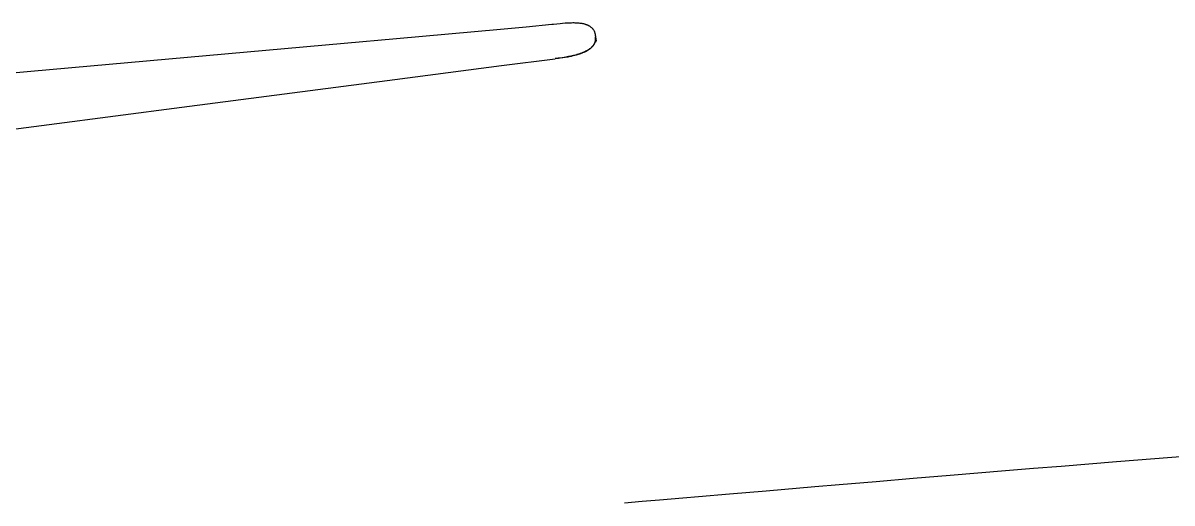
# Model space of a CAD drawing. Extents: x -62750 to 17911, y -49048 to 6133.
# Drawn here: x 4233 to 8569, y -2164 to -353 of the extents above; entities that cross this region are included whole.
import ezdxf

# ---------------------------------------------------------------- set-up
doc = ezdxf.new("R2010")
doc.units = 0
doc.layers.get('0').update_dxf_attribs({"linetype": 'CONTINUOUS'})

msp = doc.modelspace()

# ---------------------------------------------------------------- linework, layer by layer
at = {"color": 7, "ltscale": 3.96729e-05}
msp.add_line((6394.3, -410.6), (6394.3, -410.6), dxfattribs=at)
at = {"color": 7, "ltscale": 3.66211e-05}
msp.add_line((6394.3, -410.6), (6394.3, -410.6), dxfattribs=at)
at = {"color": 7}
for points in [[(6228.3, -359.1), (6131.5, -368.1), (6034.7, -377), (5937, -385.9), (5839.2, -394.7), (5642.5, -412.5), (5445.3, -430.2), (4262.9, -536.4), (3672.2, -589.4), (3081.1, -642.2), (2490.3, -695.3), (2293.1, -713), (2161.1, -724.9), (2095.2, -730.7), (1995.5, -739.6), (1895.7, -748.4)], [(6393.8, -400.8), (6393.6, -399.1), (6393.3, -397.4), (6393, -395.5), (6392.6, -393.7), (6392, -391.4), (6391.4, -389.2), (6390.5, -386.8), (6389.9, -385.5), (6389.4, -384.3), (6388.5, -382.4), (6387.5, -380.6), (6386.4, -379), (6385.3, -377.3), (6384.2, -375.9), (6383.1, -374.6), (6382, -373.4), (6380.8, -372.2), (6379.3, -370.8), (6377.8, -369.5), (6376.3, -368.3), (6374.7, -367.1), (6373.2, -366.2), (6371.7, -365.2), (6370.2, -364.3), (6368.6, -363.5), (6367.2, -362.8), (6365.6, -362), (6364, -361.3), (6362.3, -360.6), (6360.6, -360), (6358.8, -359.4), (6357.1, -358.8), (6355.3, -358.2), (6353.4, -357.7), (6351.4, -357.2), (6349.4, -356.7), (6347.3, -356.2), (6345.2, -355.8), (6342.9, -355.4), (6340.7, -355), (6336, -354.4), (6331.5, -353.9), (6327, -353.5), (6322.1, -353.2), (6317.3, -353), (6312.5, -352.9), (6307.8, -352.9), (6302.8, -353), (6297.9, -353.1), (6293.1, -353.3), (6288.4, -353.6), (6283.5, -353.9), (6278.7, -354.2), (6269.5, -355), (6260.3, -355.8), (6247.5, -357.2), (6235.6, -358.4), (6228.3, -359.1)], [(6393.9, -405.5), (6394.1, -408.1), (6394.1, -410.8), (6394.1, -413.3), (6393.8, -415.9), (6393.5, -418.4), (6393, -420.9), (6392.3, -423.3), (6391.6, -425.6), (6390.7, -428), (6389.6, -430.3), (6388.4, -432.6), (6387, -434.8), (6385.6, -436.9), (6384, -439), (6382.3, -441), (6381.3, -442.2), (6380.2, -443.3), (6379.1, -444.4), (6377.9, -445.6), (6375.5, -447.7), (6372.9, -449.7), (6371.5, -450.8), (6370, -451.9), (6368.4, -453), (6366.8, -454.1), (6363.5, -456.1), (6360.1, -458), (6356.7, -459.8), (6353.2, -461.5), (6349.6, -463.2), (6345.9, -464.7), (6343.5, -465.7), (6341, -466.7), (6336, -468.5), (6333, -469.5), (6330.1, -470.4), (6324.2, -472.2), (6318.2, -473.9), (6312.2, -475.4), (6306.2, -476.9), (6300.1, -478.2), (6295.8, -479.1), (6291.5, -479.9), (6286.8, -480.8), (6282.1, -481.7), (6275, -482.8), (6268, -483.9), (6258.9, -485.2), (6253, -486), (6241.8, -487.5)], [(6241.8, -487.5), (6253.9, -485.9), (6260.4, -485), (6270.3, -483.6), (6277.9, -482.4), (6285.6, -481), (6290.2, -480.2), (6294.7, -479.3), (6298.8, -478.5), (6302.9, -477.6), (6309.4, -476.1), (6315.9, -474.5), (6322.4, -472.8), (6325.6, -471.8), (6328.8, -470.9), (6333.8, -469.2), (6338.8, -467.5), (6343.8, -465.6), (6346.2, -464.6), (6348.7, -463.5), (6351, -462.5), (6353.3, -461.5), (6357.3, -459.5), (6359.3, -458.4), (6361.2, -457.4), (6363.8, -455.9), (6366.3, -454.4), (6368.7, -452.8), (6371.5, -450.8), (6374.2, -448.7), (6375.5, -447.7), (6376.8, -446.6), (6378.4, -445.1), (6380, -443.5), (6381.5, -441.9), (6383.4, -439.8), (6385.1, -437.6), (6386.7, -435.3), (6387.4, -434.2), (6388.1, -433), (6389.2, -431), (6390.2, -428.9), (6391.1, -426.8), (6391.9, -424.6), (6392.6, -422.4), (6393.1, -420.1), (6393.6, -417.8), (6393.9, -415.4), (6394.1, -413), (6394.1, -410.5), (6394.1, -408), (6393.9, -405.5)], [(6391.6, -425.5), (6390.7, -427.8), (6389.7, -430.1), (6389, -431.4), (6388.4, -432.7), (6387.7, -433.9), (6386.9, -435.1), (6386.2, -436.3), (6385.3, -437.5), (6384.4, -438.7), (6383.5, -439.9), (6382.1, -441.6), (6380.7, -443.1), (6378.9, -445), (6376.9, -446.9), (6375.5, -448.2), (6373.9, -449.4), (6372.4, -450.7), (6370.7, -451.9), (6369, -453.1), (6367.2, -454.3), (6365.4, -455.5), (6363.5, -456.7), (6361.6, -457.8), (6359.7, -458.8), (6357.7, -459.9), (6355.7, -460.9), (6351.6, -462.8), (6347.4, -464.6), (6343.1, -466.4), (6338.7, -468), (6334.2, -469.6), (6329.6, -471.1), (6324.9, -472.4), (6320.2, -473.7), (6315.5, -475), (6310.8, -476.1), (6306, -477.2), (6301.3, -478.2), (6296.5, -479.2), (6291.8, -480.1), (6287.2, -480.9), (6278, -482.5), (6269.2, -483.8), (6260.7, -485.1), (6249, -486.6), (6241.8, -487.6)], [(6392.4, -423.1), (6392.6, -422.5), (6392.6, -422.4), (6392.6, -422.4), (6392.6, -422.5), (6392.6, -422.6), (6391.6, -425.6)], [(6395.7, -418.4), (6395.8, -419.1), (6395.8, -419.4), (6395.7, -420), (6395.6, -420.4), (6395.4, -420.9), (6395, -421.6), (6394.2, -422.4), (6393.9, -422.7), (6393.1, -423.4), (6392.2, -424.1), (6392.2, -424.1), (6392.2, -424.1), (6392.2, -424.1), (6392.4, -424), (6392.7, -423.8), (6392.7, -423.7), (6392.7, -423.7), (6392.7, -423.7), (6392.7, -423.7), (6392.7, -423.7), (6392.7, -423.7), (6392.7, -423.8), (6392.4, -424), (6392, -424.4)], [(6393.6, -423.1), (6394.4, -422.8), (6395, -422.6), (6395.3, -422.4), (6395.5, -422.3), (6395.7, -422.1), (6395.8, -421.9)], [(6393.6, -423.1), (6394.3, -422.8), (6394.9, -422.6), (6395.4, -422.4), (6395.6, -422.2), (6395.8, -422), (6395.8, -421.9)], [(6393.8, -400.8), (6393.9, -402.1), (6394, -402.9), (6394, -403.3), (6394, -403.7), (6394, -404.2), (6393.9, -404.8), (6393.9, -405.3), (6393.9, -405.5)], [(6394.3, -410.6), (6394.3, -410.6), (6394.3, -410.6), (6394.3, -410.6), (6394.3, -410.7), (6394.3, -410.6), (6394.2, -410.4), (6394.2, -409.1), (6393.9, -405.9)], [(6394.3, -410.6), (6394.3, -410.7), (6394.3, -410.7), (6394.3, -410.7), (6394.3, -410.7), (6394.3, -410.7), (6394.3, -410.7), (6394.3, -410.7), (6394.3, -410.7), (6394.3, -410.7), (6394.3, -411), (6394.5, -411.8), (6394.9, -413.8), (6395.4, -416.1), (6395.6, -417.7), (6395.7, -418.4)], [(6395.8, -421.9), (6395.8, -420.9), (6395.8, -420), (6395.8, -419), (6395.7, -418), (6395.5, -417.1), (6395.3, -416.2), (6394.8, -413.9), (6394.6, -412.8), (6394.4, -411.7), (6394.3, -410.6)], [(6395.8, -421.9), (6395.8, -420.7), (6395.8, -419.6), (6395.7, -418.4)], [(2025.6, -1037), (3830.4, -801.4), (4832.9, -670.7), (5636.5, -566.1), (5837.5, -540), (6039.3, -513.8), (6241.8, -487.6)], [(8776.1, -1975.3), (8567.9, -1992), (8359.6, -2008.7), (8151.2, -2025.6), (8045.9, -2034.2), (7940.6, -2042.8), (7836, -2051.4), (7731.5, -2060.1), (7591.9, -2071.8), (7452.3, -2083.5), (7312.7, -2095.4), (7220.9, -2103.3), (7037.1, -2119.1), (6899.3, -2130.9), (6782, -2140.9), (6723.3, -2145.8), (6635.3, -2153.2), (6569.2, -2158.6), (6503.2, -2163.9)]]:
    msp.add_lwpolyline(points, dxfattribs=at)

doc.saveas('drawing.dxf')
